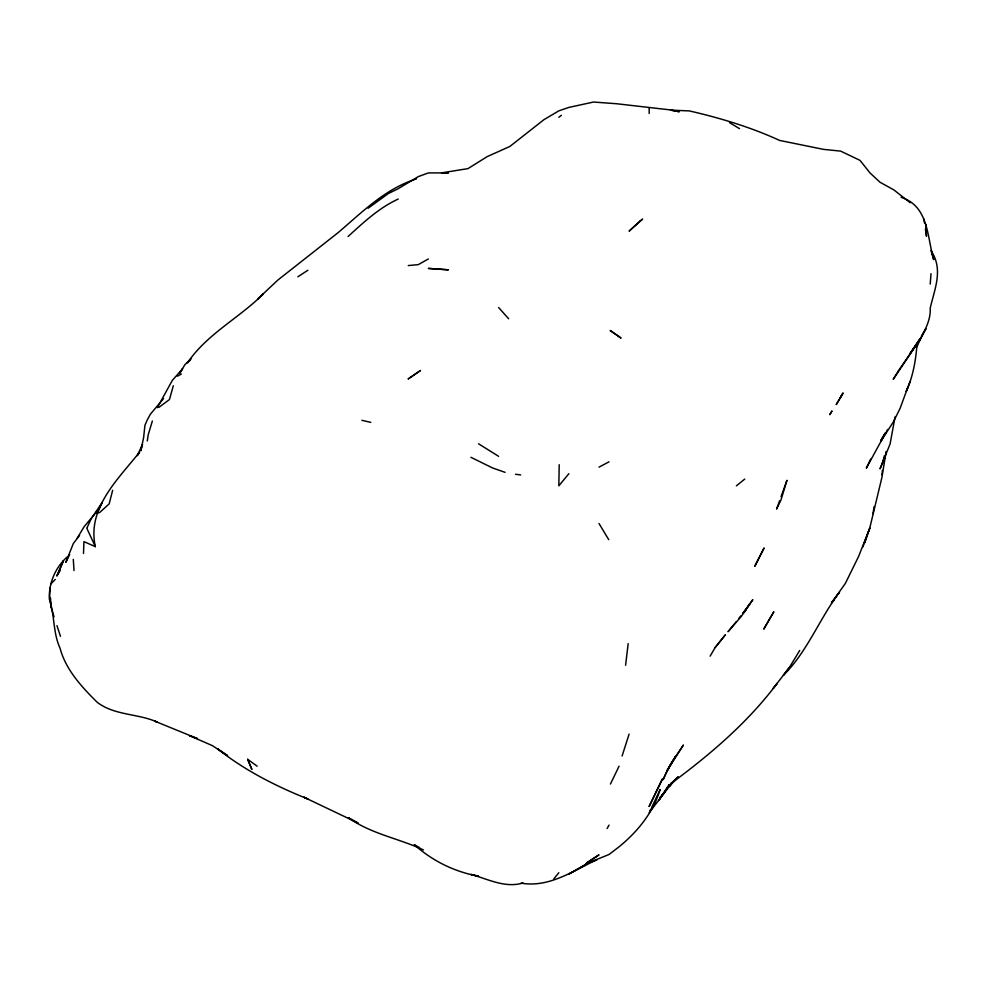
<?xml version="1.0" encoding="UTF-8"?>
<svg xmlns="http://www.w3.org/2000/svg" width="987" height="987" viewBox="0 0 987 987"><rect width="100%" height="100%" fill="white"/><g stroke="black" fill="none" stroke-linecap="round" stroke-linejoin="round"><path stroke-width="1.48" d="M559.197 464.692L558.839 485.838L568.87 473.698M83.5 553.473L83.932 541.629L95.344 546.638C86.77 508.416 117.946 479.337 139.438 452.33M882.045 474.92L882.378 470.38M930.223 284.083L931 273.695M628.188 643.61L625.585 665.275M916.898 345.327C915.726 361.143 912.827 376.886 906.263 391.395L910.15 381.352M147.297 440.967L148.161 435.008L152.356 420.993M886.116 451.441L881.971 477.19L869.683 528.415L858.616 556.434L845.304 583.514L831.486 602.934L833.941 600.133L832.004 602.329M873.001 513.622L874.137 506.528M895.073 416.872L890.077 443.99L880.034 468.874L885.401 455.994L882.489 463.076L884.401 455.698M66.993 557.124C55.235 567.661 48.634 583.416 49.35 599.171C54.803 615.135 52.903 632.753 60.034 648.151C65.722 669.754 81.761 686.927 97.108 702.213C114.541 715.649 137.921 713.391 157.34 722.114L154.552 721.078L197.486 738.609L189.516 735.66L212.39 745.641L227.602 755.66L217.559 748.812C244.751 770.44 275.768 786.096 307.895 799.014L303.823 797.163L358.084 823.035L348.473 817.742C371.1 833.978 398.785 838.345 423.448 849.93M112.666 490.268L109.162 503.888L99.81 512.401L97.108 513.228L102.327 502.26L91.112 518.965L87.078 527.626M869.683 528.415L864.353 543.084L869.769 528.094M629.101 734.131L622.094 755.993M173.305 385.72L169.468 399.525L158.845 407.409M779.57 500.853L776.584 509.07L780.976 500.014L786.972 480.287L781.05 496.745M907.682 387.731L900.107 408.334L893.272 422.066L881.218 440.621L885.586 432.923L881.749 438.981M56.962 575.828L63.365 560.9L56.962 575.828L60.121 570.622M862.675 547.18L866.537 537.829M610.447 784.036L619.059 766.208M916.997 346.745C922.142 334.062 931 322.515 930.223 308.104L930.235 308.006C934.825 288.303 943.535 269.389 930.975 250.501M870.67 459.078L866.339 468.171L885.586 432.923L880.663 440.942L884.278 434.662M69.658 554.608L65.833 562.331L73.346 543.479L79.54 535.472M885.832 433.059L887.646 429.444M157.34 407.656L172.306 380.402L182.632 368.743L179.745 373.111L185.013 364.561L191.466 358.343M77.035 538.446L84.203 526.564L97.108 511.204M607.128 828.488L609.028 825.107M651.778 807.243L660.13 789.538C653.11 812.671 637.553 831.683 619.059 846.809L609.028 854.483L586.081 863.81M842.96 393.171L836.334 404.485L842.96 393.171L839.888 398.464M710.122 656.145L715.193 647.472L725.198 635.011L715.193 647.472M799.729 650.433L789.551 667.224L773.216 688.42L777.213 683.288C747.591 722.842 709.949 754.71 670.457 783.925L678.242 776.818L669.248 786.553L671.074 784.27L649.175 812.609M919.97 338.516L909.669 354.099L920.18 339.183L925.929 328.72L921.451 336.073M736.351 621.613L728.036 631.717L741.41 616.258L752.822 599.664L743.334 612.952L746.283 608.917M744.235 612.421L749.552 603.81M789.699 666.99L783.431 675.293C807.489 651.506 819.321 618.898 839.505 592.2L831.609 602.514M139.537 452.268L137.255 455.673L142.535 444.347L140.796 450.849L143.608 437.636L144.953 425.274L147.297 419.857L150.419 414.133L163.583 398.551M649.841 810.882L651.827 807.934M739.016 618.183L740.793 615.9M742.569 613.618L746.135 609.041M553.843 878.849L558.839 872.718M190.503 359.527L187.444 362.858C207.085 333.89 239.076 318.159 263.356 293.892L257.706 299.024L277.791 280.111L338.01 232.722C362.229 212.143 385.275 188.64 416.551 178.869M662.006 795.288L664.806 792.24L659.637 797.792M50.905 583.885L55.284 579.418M348.053 236.535C363.463 222.47 379.07 207.825 398.23 199.041M736.376 485.851L744.741 479.09M368.126 208.22L388.199 193.649L398.23 188.677L418.315 176.599L428.346 172.922L448.419 172.898L441.596 172.873L467.949 168.617L487.257 156.588L509.86 146.458L543.862 119.723L558.839 110.84L568.87 107.423L593.532 102.043L616.542 103.734L669.248 109.779L679.29 111.728L670.741 110.125L689.321 110.914C720.263 118.008 750.786 127.2 779.656 140.438L823.565 149.382L840.64 151.11L859.961 160.338L870.003 172.922L880.034 182.25L893.889 189.911L910.15 202.717M558.839 117.33L561.393 115.306M297.864 276.816L307.895 270.253M428.346 258.964L418.315 264.627L408.273 265.565M177.413 376.17L181.386 374.048M598.986 467.159L609.028 461.817M585.871 863.798L596.999 859.702C572.978 870.818 549.253 887.979 521.148 883.155M522.987 882.97C505.184 888.436 487.936 879.059 471.095 874.445L478.535 876.234C454.427 871.755 432.454 860.985 414.232 844.613L419.5 847.648M515.547 474.266L520.692 474.907M361.884 420.314L370.791 422.374M505.085 472.341L492.587 467.961L470.898 457.302M478.535 443.792L498.608 456.315M901.106 197.326C928.829 206.147 926.99 236.905 933.702 259.643L931.37 251.808M729.467 122.598L739.51 128.643M247.675 759.299L251.784 769.255L247.675 759.299L257.126 766.171M498.608 307.5L508.65 318.776M598.986 523.492L608.72 539.642M86.856 528.353L95.344 546.638M56.962 625.635L60.466 636.319M50.103 590.855L49.942 587.919L49.658 596.197L51.028 606.993L54.051 616.838M923.844 218.978L924.511 223.309M925.387 229.095L926.485 236.312L925.88 224.382M73.297 559.358L74.025 570.535M50.522 598.196L51.028 606.993M649.175 108.064L649.175 113.48M665.744 773.648L663.104 779.668L669.248 766.554L675.564 756.387L667.175 770.428L683.399 745.025L672.209 761.742L665.744 773.648M662.289 779.199L649.175 806.379L662.289 779.199M764 548.167L754.87 566.082L764 548.167M769.626 618.849L763.753 629.163L773.833 611.792L769.626 618.849M831.881 411.147L829.845 414.565L831.881 411.147M898.429 370.791L893.21 379.366L920.18 339.183L898.429 370.791M669.248 784.677L658.81 800.371L669.248 784.677M639.687 221.396L629.101 231.118L642.599 219.089L639.687 221.396M420.425 370.544L408.273 378.872L420.425 370.544M595.951 856.802L586.599 862.996L598.986 854.865L595.951 856.802M588.943 862.663L568.87 874.087L588.943 862.663M438.388 269.106L428.346 268.415L448.419 269.833L438.388 269.106M619.059 336.555L610.176 330.522L621.033 338.134L619.059 336.555"/></g></svg>
